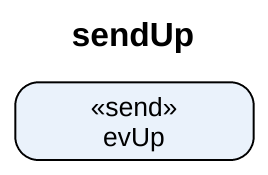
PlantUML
@startuml
title sendUp
hide empty description
state evUp <<send>>
@enduml
